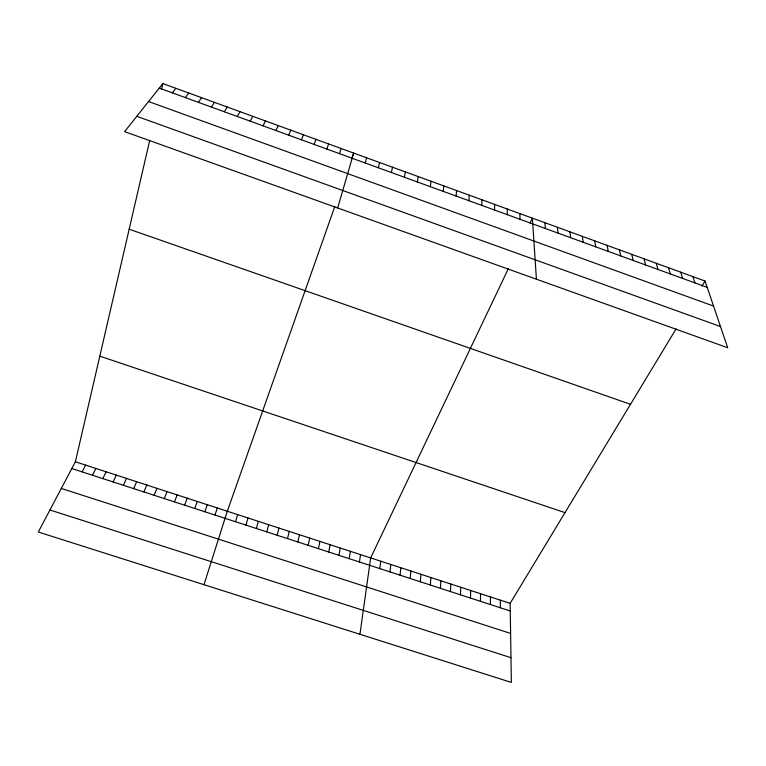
<?xml version="1.0" encoding="UTF-8"?>
<svg xmlns="http://www.w3.org/2000/svg" width="766" height="766" viewBox="0 0 766 766"><rect width="100%" height="100%" fill="white"/><g stroke="black" fill="none" stroke-linecap="round" stroke-linejoin="round"><path stroke-width="1.15" d="M494.597 210.047L494.606 204.398M490.403 604.537L490.451 596.944M480.445 601.3L480.569 593.727M481.804 205.393L481.948 199.792M470.468 598.064L470.678 590.5M460.471 594.809L460.759 587.273M450.456 591.563L450.829 584.037M468.983 200.73L469.261 195.167M440.421 588.298L440.871 580.791M430.368 585.033L430.894 577.545M456.134 196.058L456.546 190.542M420.295 581.758L420.907 574.289M410.193 578.474L410.892 571.034M443.255 191.376L443.801 185.899M400.082 575.189L400.867 567.769M389.951 571.896L390.813 564.494M430.339 186.684L431.019 181.245M379.792 568.602L380.74 561.21M359.943 634.286L370.658 557.926L508.289 268.77M359.426 561.985L360.547 554.632M417.384 181.973L418.207 176.573M349.21 558.663L350.416 551.338M338.974 555.34L340.267 548.035M404.41 177.252L405.367 171.9M328.719 552.008L330.098 544.722M318.445 548.667L319.91 541.399M391.397 172.522L392.489 167.208M308.152 545.325L309.694 538.077M297.84 541.974L299.468 534.745M676.091 328.911L510.146 603.349L511.353 682.42L38.3 532.016L75.384 461.774L149.743 140.274M161.578 89.086L162.852 83.58L705.036 281.036L727.7 347.745L124.599 131.628L162.852 83.58M378.347 167.773L379.582 162.507M287.499 538.613L289.222 531.403M277.148 535.243L278.948 528.061M365.267 163.014L366.636 157.796M266.769 531.872L268.655 524.71M256.371 528.492L258.353 521.359M245.953 525.112L248.021 517.988M337.662 207.979L353.662 153.066L351.46 159.309M235.507 521.723L237.671 514.618M203.986 584.697L227.301 511.238L334.78 206.59M339.51 153.65L341.157 148.518M214.968 515.049L217.305 507.992M204.876 511.765L207.289 504.727M326.843 149.044L328.624 143.951M194.756 508.48L197.264 501.462M184.616 505.187L187.21 498.187M314.137 144.429L316.061 139.374M174.466 501.883L177.147 494.913M164.288 498.58L167.055 491.628M301.411 139.795L303.46 134.787M154.09 495.267L156.944 488.335M143.874 491.944L146.823 485.031M133.638 488.622L136.674 481.728M288.638 135.151L290.831 130.182M123.383 485.29L126.505 478.415M113.109 481.948L116.317 475.102M275.846 130.498L278.173 125.576M530.043 223.069L532.38 218.157L536.42 279.197M102.816 478.606L106.12 471.779M92.504 475.255L95.894 468.447M263.016 125.835L265.486 120.951M82.163 471.894L85.648 465.115M250.156 121.162L252.77 116.317M237.269 116.47L240.017 111.683M701.943 286.149L705.036 281.036M224.342 111.769L227.234 107.02M211.387 107.058L214.423 102.357M198.404 102.338L201.573 97.675M185.382 97.608L188.704 92.992M172.331 92.858L175.797 88.291M49.934 509.984L510.97 657.688M61.309 488.43L510.606 633.425M75.384 461.774L510.146 603.349M71.812 468.533L510.261 610.99M99.81 356.161L564.992 512.636M129.167 229.206L630.495 404.304M136.798 116.308L720.5 326.555M159.251 88.1L707.181 287.355M148.556 101.543L713.539 306.065M692.895 276.612L694.925 282.893M680.725 272.179L682.63 278.422M668.536 267.746L670.307 273.941M656.309 263.293L657.956 269.45M644.053 258.822L645.575 264.95M631.758 254.35L633.166 260.44M619.445 249.869L620.728 255.911M607.103 245.369L608.252 251.372M594.722 240.859L595.747 246.834M582.313 236.34L583.213 242.276M569.875 231.811L570.651 237.699M557.409 227.272L558.05 233.123M544.913 222.714L545.421 228.527M519.817 213.58L520.066 219.306M507.226 208.994L507.351 214.681M500.303 600.151L500.342 607.764"/></g></svg>
